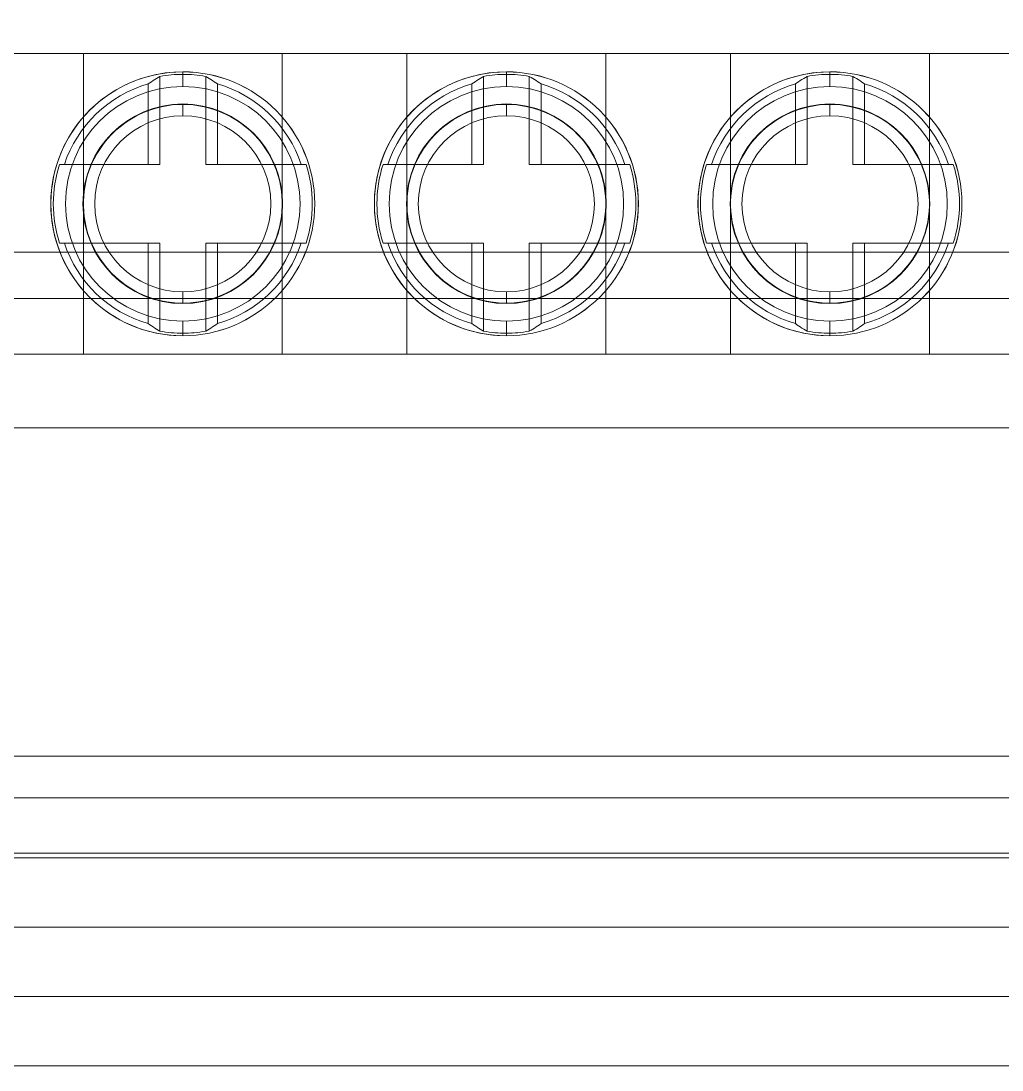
# Model space of a CAD drawing. Header units: millimetres. Extents: x 37984 to 70752, y 14140 to 37584.
# Drawn here: x 39483.64 to 39504.86, y 36358.67 to 36381.36 of the extents above; entities that cross this region are included whole.
import ezdxf

# ---------------------------------------------------------------- set-up
doc = ezdxf.new("R2010")
doc.units = ezdxf.units.MM
doc.set_wipeout_variables(frame=1)
doc.layers.add('000-PI-Oprema', color=30, linetype='Continuous', lineweight=5)
doc.layers.add('004-PI-DIN Šina', color=3, linetype='Continuous')

# ---------------------------------------------------------------- blocks, each defined once
blk = doc.blocks.new('*U860')
at = {"layer": '004-PI-DIN Šina'}
blk.add_lwpolyline([(510, -17.5), (510, 17.5), (0, 17.5), (0, -17.5)], close=True, dxfattribs=at)
blk.add_lwpolyline([(0, -12.5), (510, -12.5)], dxfattribs=at)
blk = doc.blocks.new('2P ERICO distri_563720')
blk.add_wipeout([(44946.537, 36899.761), (45076.137, 36899.761), (45076.137, 36851.433), (45073.337, 36851.433), (45073.337, 36857.671), (45068.637, 36857.671), (45068.637, 36856.671), (44954.037, 36856.671), (44954.037, 36857.671), (44949.337, 36857.671), (44949.337, 36851.433), (44946.537, 36851.433)]).dxf.layer = '000-PI-Oprema'
at = {"layer": '000-PI-Oprema'}
for p, q in [((45073.137, 36899.671), (44949.537, 36899.671)), ((45073.137, 36898.171), (44949.537, 36898.171)), ((45073.137, 36896.671), (44949.537, 36896.671)), ((45056.137, 36895.171), (44966.537, 36895.171)), ((45056.137, 36895.071), (44966.737, 36895.071)), ((45056.137, 36893.871), (44966.737, 36893.871)), ((45073.137, 36892.971), (44966.737, 36892.971)), ((45056.137, 36885.871), (44966.737, 36885.871)), ((45056.137, 36884.271), (44966.737, 36884.271)), ((44988.387, 36884.271), (44988.387, 36877.771)), ((44992.687, 36884.271), (44992.687, 36877.771)), ((44995.387, 36884.271), (44995.387, 36877.771)), ((44999.687, 36884.271), (44999.687, 36877.771)), ((45002.387, 36884.271), (45002.387, 36877.771)), ((45006.687, 36884.271), (45006.687, 36877.771)), ((44990.004, 36883.755), (44990.041, 36883.777)), ((44990.041, 36883.777), (44990.041, 36881.872)), ((44990.537, 36883.876), (44990.537, 36883.876)), ((44990.537, 36883.558), (44990.537, 36883.876)), ((44990.537, 36883.821), (44990.537, 36883.876)), ((44991.032, 36883.777), (44991.069, 36883.755)), ((44991.032, 36883.777), (44991.032, 36881.872)), ((44997.004, 36883.755), (44997.041, 36883.777)), ((44997.041, 36883.777), (44997.041, 36881.872)), ((44997.537, 36883.876), (44997.537, 36883.876)), ((44997.537, 36883.558), (44997.537, 36883.876)), ((44997.537, 36883.821), (44997.537, 36883.876)), ((44998.032, 36883.777), (44998.069, 36883.755)), ((44998.032, 36883.777), (44998.032, 36881.872)), ((45004.004, 36883.755), (45004.041, 36883.777)), ((45004.041, 36883.777), (45004.041, 36881.872)), ((45004.537, 36883.876), (45004.537, 36883.876)), ((45004.537, 36883.876), (45004.537, 36883.558)), ((45004.537, 36883.821), (45004.537, 36883.876)), ((45005.032, 36883.777), (45005.069, 36883.755)), ((45005.032, 36883.777), (45005.032, 36881.872)), ((44989.787, 36883.614), (44989.823, 36883.638)), ((44989.787, 36883.614), (44989.787, 36881.872)), ((44989.823, 36883.638), (44989.858, 36883.663)), ((44989.858, 36883.663), (44989.894, 36883.686)), ((44989.894, 36883.686), (44989.931, 36883.71)), ((44989.931, 36883.71), (44989.967, 36883.732)), ((44989.967, 36883.732), (44990.004, 36883.755)), ((44991.069, 36883.755), (44991.106, 36883.732)), ((44991.106, 36883.732), (44991.143, 36883.71)), ((44991.143, 36883.71), (44991.179, 36883.686)), ((44991.179, 36883.686), (44991.215, 36883.663)), ((44991.215, 36883.663), (44991.251, 36883.638)), ((44991.251, 36883.638), (44991.286, 36883.614)), ((44991.286, 36883.614), (44991.286, 36881.872)), ((44996.787, 36883.614), (44996.823, 36883.638)), ((44996.787, 36883.614), (44996.787, 36881.872)), ((44996.823, 36883.638), (44996.858, 36883.663)), ((44996.858, 36883.663), (44996.894, 36883.686)), ((44996.894, 36883.686), (44996.931, 36883.71)), ((44996.931, 36883.71), (44996.967, 36883.732)), ((44996.967, 36883.732), (44997.004, 36883.755)), ((44998.069, 36883.755), (44998.106, 36883.732)), ((44998.106, 36883.732), (44998.143, 36883.71)), ((44998.143, 36883.71), (44998.179, 36883.686)), ((44998.179, 36883.686), (44998.215, 36883.663)), ((44998.215, 36883.663), (44998.251, 36883.638)), ((44998.251, 36883.638), (44998.286, 36883.614)), ((44998.286, 36883.614), (44998.286, 36881.872)), ((45003.787, 36883.614), (45003.823, 36883.638)), ((45003.787, 36883.614), (45003.787, 36881.872)), ((45003.823, 36883.638), (45003.858, 36883.663)), ((45003.858, 36883.663), (45003.894, 36883.686)), ((45003.894, 36883.686), (45003.931, 36883.71)), ((45003.931, 36883.71), (45003.967, 36883.732)), ((45003.967, 36883.732), (45004.004, 36883.755)), ((45005.069, 36883.755), (45005.106, 36883.732)), ((45005.106, 36883.732), (45005.143, 36883.71)), ((45005.143, 36883.71), (45005.179, 36883.686)), ((45005.179, 36883.686), (45005.215, 36883.663)), ((45005.215, 36883.663), (45005.251, 36883.638)), ((45005.251, 36883.638), (45005.286, 36883.614)), ((45005.286, 36883.614), (45005.286, 36881.872)), ((44989.96, 36883.092), (44989.843, 36883.056)), ((44990.077, 36883.122), (44989.96, 36883.092)), ((44990.194, 36883.144), (44990.077, 36883.122)), ((44990.31, 36883.159), (44990.194, 36883.144)), ((44990.424, 36883.168), (44990.31, 36883.159)), ((44990.537, 36883.171), (44990.424, 36883.168)), ((44990.537, 36883.18), (44990.537, 36883.18)), ((44990.537, 36882.926), (44990.537, 36883.18)), ((44990.537, 36883.171), (44990.537, 36883.171)), ((44990.649, 36883.168), (44990.537, 36883.171)), ((44990.763, 36883.159), (44990.649, 36883.168)), ((44990.879, 36883.144), (44990.763, 36883.159)), ((44990.996, 36883.122), (44990.879, 36883.144)), ((44991.113, 36883.092), (44990.996, 36883.122)), ((44991.23, 36883.056), (44991.113, 36883.092)), ((44996.96, 36883.092), (44996.843, 36883.056)), ((44997.077, 36883.122), (44996.96, 36883.092)), ((44997.194, 36883.144), (44997.077, 36883.122)), ((44997.31, 36883.159), (44997.194, 36883.144)), ((44997.424, 36883.168), (44997.31, 36883.159)), ((44997.537, 36883.171), (44997.424, 36883.168)), ((44997.537, 36883.18), (44997.537, 36883.18)), ((44997.537, 36882.926), (44997.537, 36883.18)), ((44997.537, 36883.171), (44997.537, 36883.171)), ((44997.649, 36883.168), (44997.537, 36883.171)), ((44997.763, 36883.159), (44997.649, 36883.168)), ((44997.879, 36883.144), (44997.763, 36883.159)), ((44997.996, 36883.122), (44997.879, 36883.144)), ((44998.113, 36883.092), (44997.996, 36883.122)), ((44998.23, 36883.056), (44998.113, 36883.092)), ((45003.96, 36883.092), (45003.843, 36883.056)), ((45004.077, 36883.122), (45003.96, 36883.092)), ((45004.194, 36883.144), (45004.077, 36883.122)), ((45004.31, 36883.159), (45004.194, 36883.144)), ((45004.424, 36883.168), (45004.31, 36883.159)), ((45004.537, 36883.171), (45004.424, 36883.168)), ((45004.537, 36883.18), (45004.537, 36883.18)), ((45004.537, 36882.926), (45004.537, 36883.18)), ((45004.537, 36883.171), (45004.537, 36883.171)), ((45004.649, 36883.168), (45004.537, 36883.171)), ((45004.763, 36883.159), (45004.649, 36883.168)), ((45004.879, 36883.144), (45004.763, 36883.159)), ((45004.996, 36883.122), (45004.879, 36883.144)), ((45005.113, 36883.092), (45004.996, 36883.122)), ((45005.23, 36883.056), (45005.113, 36883.092)), ((45056.137, 36883.071), (44966.737, 36883.071)), ((45056.137, 36883.071), (44966.737, 36883.071)), ((44989.499, 36882.904), (44989.389, 36882.839)), ((44989.611, 36882.962), (44989.499, 36882.904)), ((44989.726, 36883.013), (44989.611, 36882.962)), ((44989.843, 36883.056), (44989.726, 36883.013)), ((44991.347, 36883.013), (44991.23, 36883.056)), ((44991.462, 36882.962), (44991.347, 36883.013)), ((44991.575, 36882.904), (44991.462, 36882.962)), ((44991.685, 36882.839), (44991.575, 36882.904)), ((44996.499, 36882.904), (44996.389, 36882.839)), ((44996.611, 36882.962), (44996.499, 36882.904)), ((44996.726, 36883.013), (44996.611, 36882.962)), ((44996.843, 36883.056), (44996.726, 36883.013)), ((44998.347, 36883.013), (44998.23, 36883.056)), ((44998.462, 36882.962), (44998.347, 36883.013)), ((44998.575, 36882.904), (44998.462, 36882.962)), ((44998.685, 36882.839), (44998.575, 36882.904)), ((45003.499, 36882.904), (45003.389, 36882.839)), ((45003.611, 36882.962), (45003.499, 36882.904)), ((45003.726, 36883.013), (45003.611, 36882.962)), ((45003.843, 36883.056), (45003.726, 36883.013)), ((45005.347, 36883.013), (45005.23, 36883.056)), ((45005.462, 36882.962), (45005.347, 36883.013)), ((45005.575, 36882.904), (45005.462, 36882.962)), ((45005.685, 36882.839), (45005.575, 36882.904)), ((44989.179, 36882.689), (44989.081, 36882.604)), ((44989.282, 36882.767), (44989.179, 36882.689)), ((44989.389, 36882.839), (44989.282, 36882.767)), ((44991.791, 36882.767), (44991.685, 36882.839)), ((44991.894, 36882.689), (44991.791, 36882.767)), ((44991.992, 36882.604), (44991.894, 36882.689)), ((44996.179, 36882.689), (44996.081, 36882.604)), ((44996.282, 36882.767), (44996.179, 36882.689)), ((44996.389, 36882.839), (44996.282, 36882.767)), ((44998.791, 36882.767), (44998.685, 36882.839)), ((44998.894, 36882.689), (44998.791, 36882.767)), ((44998.992, 36882.604), (44998.894, 36882.689)), ((45003.179, 36882.689), (45003.081, 36882.604)), ((45003.282, 36882.767), (45003.179, 36882.689)), ((45003.389, 36882.839), (45003.282, 36882.767)), ((45005.791, 36882.767), (45005.685, 36882.839)), ((45005.894, 36882.689), (45005.791, 36882.767)), ((45005.992, 36882.604), (45005.894, 36882.689)), ((44988.901, 36882.417), (44988.82, 36882.316)), ((44988.988, 36882.513), (44988.901, 36882.417)), ((44989.081, 36882.604), (44988.988, 36882.513)), ((44992.085, 36882.513), (44991.992, 36882.604)), ((44992.172, 36882.417), (44992.085, 36882.513)), ((44992.253, 36882.316), (44992.172, 36882.417)), ((44995.901, 36882.417), (44995.82, 36882.316)), ((44995.988, 36882.513), (44995.901, 36882.417)), ((44996.081, 36882.604), (44995.988, 36882.513)), ((44999.085, 36882.513), (44998.992, 36882.604)), ((44999.172, 36882.417), (44999.085, 36882.513)), ((44999.253, 36882.316), (44999.172, 36882.417)), ((45002.901, 36882.417), (45002.82, 36882.316)), ((45002.988, 36882.513), (45002.901, 36882.417)), ((45003.081, 36882.604), (45002.988, 36882.513)), ((45006.085, 36882.513), (45005.992, 36882.604)), ((45006.172, 36882.417), (45006.085, 36882.513)), ((45006.253, 36882.316), (45006.172, 36882.417)), ((44988.746, 36882.211), (44988.678, 36882.103)), ((44988.82, 36882.316), (44988.746, 36882.211)), ((44992.327, 36882.211), (44992.253, 36882.316)), ((44992.395, 36882.103), (44992.327, 36882.211)), ((44995.746, 36882.211), (44995.678, 36882.103)), ((44995.82, 36882.316), (44995.746, 36882.211)), ((44999.327, 36882.211), (44999.253, 36882.316)), ((44999.395, 36882.103), (44999.327, 36882.211)), ((45002.746, 36882.211), (45002.678, 36882.103)), ((45002.82, 36882.316), (45002.746, 36882.211)), ((45006.327, 36882.211), (45006.253, 36882.316)), ((45006.395, 36882.103), (45006.327, 36882.211)), ((45056.137, 36882.071), (44966.737, 36882.071)), ((44988.618, 36881.991), (44988.564, 36881.877)), ((44988.678, 36882.103), (44988.618, 36881.991)), ((44992.455, 36881.991), (44992.395, 36882.103)), ((44992.509, 36881.877), (44992.455, 36881.991)), ((44995.618, 36881.991), (44995.564, 36881.877)), ((44995.678, 36882.103), (44995.618, 36881.991)), ((44999.455, 36881.991), (44999.395, 36882.103)), ((44999.509, 36881.877), (44999.455, 36881.991)), ((45002.618, 36881.991), (45002.564, 36881.877)), ((45002.678, 36882.103), (45002.618, 36881.991)), ((45006.455, 36881.991), (45006.395, 36882.103)), ((45006.509, 36881.877), (45006.455, 36881.991)), ((44990.041, 36881.872), (44987.869, 36881.872)), ((44988.518, 36881.762), (44988.479, 36881.646)), ((44988.564, 36881.877), (44988.518, 36881.762)), ((44993.204, 36881.872), (44991.032, 36881.872)), ((44992.555, 36881.762), (44992.509, 36881.877)), ((44992.594, 36881.646), (44992.555, 36881.762)), ((44997.041, 36881.872), (44994.869, 36881.872)), ((44995.518, 36881.762), (44995.479, 36881.646)), ((44995.564, 36881.877), (44995.518, 36881.762)), ((45000.204, 36881.872), (44998.032, 36881.872)), ((44999.555, 36881.762), (44999.509, 36881.877)), ((44999.594, 36881.646), (44999.555, 36881.762)), ((45004.041, 36881.872), (45001.869, 36881.872)), ((45002.518, 36881.762), (45002.479, 36881.646)), ((45002.564, 36881.877), (45002.518, 36881.762)), ((45007.204, 36881.872), (45005.032, 36881.872)), ((45006.555, 36881.762), (45006.509, 36881.877)), ((45006.594, 36881.646), (45006.555, 36881.762)), ((44988.447, 36881.529), (44988.423, 36881.413)), ((44988.479, 36881.646), (44988.447, 36881.529)), ((44992.626, 36881.529), (44992.594, 36881.646)), ((44992.651, 36881.413), (44992.626, 36881.529)), ((44995.447, 36881.529), (44995.423, 36881.413)), ((44995.479, 36881.646), (44995.447, 36881.529)), ((44999.626, 36881.529), (44999.594, 36881.646)), ((44999.651, 36881.413), (44999.626, 36881.529)), ((45002.447, 36881.529), (45002.423, 36881.413)), ((45002.479, 36881.646), (45002.447, 36881.529)), ((45006.626, 36881.529), (45006.594, 36881.646)), ((45006.651, 36881.413), (45006.626, 36881.529)), ((44988.404, 36881.298), (44988.393, 36881.184)), ((44988.423, 36881.413), (44988.404, 36881.298)), ((44992.669, 36881.298), (44992.651, 36881.413)), ((44992.68, 36881.184), (44992.669, 36881.298)), ((44995.404, 36881.298), (44995.393, 36881.184)), ((44995.423, 36881.413), (44995.404, 36881.298)), ((44999.669, 36881.298), (44999.651, 36881.413)), ((44999.68, 36881.184), (44999.669, 36881.298)), ((45002.404, 36881.298), (45002.393, 36881.184)), ((45002.423, 36881.413), (45002.404, 36881.298)), ((45006.669, 36881.298), (45006.651, 36881.413)), ((45006.68, 36881.184), (45006.669, 36881.298)), ((44988.393, 36881.184), (44988.387, 36881.071)), ((44988.387, 36881.057), (44988.387, 36881.071)), ((44988.387, 36881.043), (44988.387, 36881.057)), ((44988.387, 36881.028), (44988.387, 36881.043)), ((44992.686, 36881.071), (44992.68, 36881.184)), ((44992.686, 36881.071), (44992.686, 36881.057)), ((44992.686, 36881.057), (44992.686, 36881.043)), ((44992.686, 36881.043), (44992.686, 36881.028)), ((44995.393, 36881.184), (44995.387, 36881.071)), ((44995.387, 36881.057), (44995.387, 36881.071)), ((44995.387, 36881.043), (44995.387, 36881.057)), ((44995.387, 36881.028), (44995.387, 36881.043)), ((44999.686, 36881.071), (44999.68, 36881.184)), ((44999.686, 36881.071), (44999.686, 36881.057)), ((44999.686, 36881.057), (44999.686, 36881.043)), ((44999.686, 36881.043), (44999.686, 36881.028)), ((45002.393, 36881.184), (45002.387, 36881.071)), ((45002.387, 36881.057), (45002.387, 36881.071)), ((45002.387, 36881.043), (45002.387, 36881.057)), ((45002.387, 36881.028), (45002.387, 36881.043)), ((45006.686, 36881.071), (45006.68, 36881.184)), ((45006.686, 36881.071), (45006.686, 36881.057)), ((45006.686, 36881.057), (45006.686, 36881.043)), ((45006.686, 36881.043), (45006.686, 36881.028)), ((44988.387, 36881.014), (44988.387, 36881.028)), ((44988.387, 36881), (44988.387, 36881.014)), ((44988.387, 36880.986), (44988.387, 36881)), ((44988.387, 36880.971), (44988.387, 36880.986)), ((44988.387, 36880.971), (44988.393, 36880.859)), ((44988.393, 36880.859), (44988.404, 36880.745)), ((44992.669, 36880.745), (44992.68, 36880.859)), ((44992.68, 36880.859), (44992.686, 36880.971)), ((44992.686, 36881.028), (44992.686, 36881.014)), ((44992.686, 36881.014), (44992.686, 36881)), ((44992.686, 36881), (44992.686, 36880.986)), ((44992.686, 36880.986), (44992.686, 36880.971)), ((44995.387, 36881.014), (44995.387, 36881.028)), ((44995.387, 36881), (44995.387, 36881.014)), ((44995.387, 36880.986), (44995.387, 36881)), ((44995.387, 36880.971), (44995.387, 36880.986)), ((44995.387, 36880.971), (44995.393, 36880.859)), ((44995.393, 36880.859), (44995.404, 36880.745)), ((44999.669, 36880.745), (44999.68, 36880.859)), ((44999.68, 36880.859), (44999.686, 36880.971)), ((44999.686, 36881.028), (44999.686, 36881.014)), ((44999.686, 36881.014), (44999.686, 36881)), ((44999.686, 36881), (44999.686, 36880.986)), ((44999.686, 36880.986), (44999.686, 36880.971)), ((45002.387, 36881.014), (45002.387, 36881.028)), ((45002.387, 36881), (45002.387, 36881.014)), ((45002.387, 36880.986), (45002.387, 36881)), ((45002.387, 36880.971), (45002.387, 36880.986)), ((45002.387, 36880.971), (45002.393, 36880.859)), ((45002.393, 36880.859), (45002.404, 36880.745)), ((45006.669, 36880.745), (45006.68, 36880.859)), ((45006.68, 36880.859), (45006.686, 36880.971)), ((45006.686, 36881.028), (45006.686, 36881.014)), ((45006.686, 36881.014), (45006.686, 36881)), ((45006.686, 36881), (45006.686, 36880.986)), ((45006.686, 36880.986), (45006.686, 36880.971)), ((44988.404, 36880.745), (44988.423, 36880.629)), ((44988.423, 36880.629), (44988.447, 36880.513)), ((44992.626, 36880.513), (44992.651, 36880.629)), ((44992.651, 36880.629), (44992.669, 36880.745)), ((44995.404, 36880.745), (44995.423, 36880.629)), ((44995.423, 36880.629), (44995.447, 36880.513)), ((44999.626, 36880.513), (44999.651, 36880.629)), ((44999.651, 36880.629), (44999.669, 36880.745)), ((45002.404, 36880.745), (45002.423, 36880.629)), ((45002.423, 36880.629), (45002.447, 36880.513)), ((45006.626, 36880.513), (45006.651, 36880.629)), ((45006.651, 36880.629), (45006.669, 36880.745)), ((44988.447, 36880.513), (44988.479, 36880.397)), ((44988.479, 36880.397), (44988.518, 36880.28)), ((44992.555, 36880.28), (44992.594, 36880.397)), ((44992.594, 36880.397), (44992.626, 36880.513)), ((44995.447, 36880.513), (44995.479, 36880.397)), ((44995.479, 36880.397), (44995.518, 36880.28)), ((44999.555, 36880.28), (44999.594, 36880.397)), ((44999.594, 36880.397), (44999.626, 36880.513)), ((45002.447, 36880.513), (45002.479, 36880.397)), ((45002.479, 36880.397), (45002.518, 36880.28)), ((45006.555, 36880.28), (45006.594, 36880.397)), ((45006.594, 36880.397), (45006.626, 36880.513)), ((44987.869, 36880.17), (44990.041, 36880.17)), ((44988.518, 36880.28), (44988.564, 36880.165)), ((44988.564, 36880.165), (44988.618, 36880.051)), ((44989.787, 36880.17), (44989.787, 36878.429)), ((44990.041, 36880.17), (44990.041, 36878.266)), ((44991.032, 36880.17), (44993.204, 36880.17)), ((44991.032, 36880.17), (44991.032, 36878.266)), ((44991.286, 36880.17), (44991.286, 36878.429)), ((44992.455, 36880.051), (44992.509, 36880.165)), ((44992.509, 36880.165), (44992.555, 36880.28)), ((44994.869, 36880.17), (44997.041, 36880.17)), ((44995.518, 36880.28), (44995.564, 36880.165)), ((44995.564, 36880.165), (44995.618, 36880.051)), ((44996.787, 36880.17), (44996.787, 36878.429)), ((44997.041, 36880.17), (44997.041, 36878.266)), ((44998.032, 36880.17), (45000.204, 36880.17)), ((44998.032, 36880.17), (44998.032, 36878.266)), ((44998.286, 36880.17), (44998.286, 36878.429)), ((44999.455, 36880.051), (44999.509, 36880.165)), ((44999.509, 36880.165), (44999.555, 36880.28)), ((45001.869, 36880.17), (45004.041, 36880.17)), ((45002.518, 36880.28), (45002.564, 36880.165)), ((45002.564, 36880.165), (45002.618, 36880.051)), ((45003.787, 36880.17), (45003.787, 36878.429)), ((45004.041, 36880.17), (45004.041, 36878.266)), ((45005.032, 36880.17), (45007.204, 36880.17)), ((45005.032, 36880.17), (45005.032, 36878.266)), ((45005.286, 36880.17), (45005.286, 36878.429)), ((45006.455, 36880.051), (45006.509, 36880.165)), ((45006.509, 36880.165), (45006.555, 36880.28)), ((44988.618, 36880.051), (44988.678, 36879.94)), ((44988.678, 36879.94), (44988.746, 36879.831)), ((44992.327, 36879.831), (44992.395, 36879.94)), ((44992.395, 36879.94), (44992.455, 36880.051)), ((44995.618, 36880.051), (44995.678, 36879.94)), ((44995.678, 36879.94), (44995.746, 36879.831)), ((44999.327, 36879.831), (44999.395, 36879.94)), ((44999.395, 36879.94), (44999.455, 36880.051)), ((45002.618, 36880.051), (45002.678, 36879.94)), ((45002.678, 36879.94), (45002.746, 36879.831)), ((45006.327, 36879.831), (45006.395, 36879.94)), ((45006.395, 36879.94), (45006.455, 36880.051)), ((44988.746, 36879.831), (44988.82, 36879.726)), ((44988.82, 36879.726), (44988.901, 36879.625)), ((44992.172, 36879.625), (44992.253, 36879.726)), ((44992.253, 36879.726), (44992.327, 36879.831)), ((44995.746, 36879.831), (44995.82, 36879.726)), ((44995.82, 36879.726), (44995.901, 36879.625)), ((44999.172, 36879.625), (44999.253, 36879.726)), ((44999.253, 36879.726), (44999.327, 36879.831)), ((45002.746, 36879.831), (45002.82, 36879.726)), ((45002.82, 36879.726), (45002.901, 36879.625)), ((45006.172, 36879.625), (45006.253, 36879.726)), ((45006.253, 36879.726), (45006.327, 36879.831)), ((44988.901, 36879.625), (44988.988, 36879.529)), ((44988.988, 36879.529), (44989.081, 36879.439)), ((44991.992, 36879.439), (44992.085, 36879.529)), ((44992.085, 36879.529), (44992.172, 36879.625)), ((44995.901, 36879.625), (44995.988, 36879.529)), ((44995.988, 36879.529), (44996.081, 36879.439)), ((44998.992, 36879.439), (44999.085, 36879.529)), ((44999.085, 36879.529), (44999.172, 36879.625)), ((45002.901, 36879.625), (45002.988, 36879.529)), ((45002.988, 36879.529), (45003.081, 36879.439)), ((45005.992, 36879.439), (45006.085, 36879.529)), ((45006.085, 36879.529), (45006.172, 36879.625)), ((44989.081, 36879.439), (44989.179, 36879.354)), ((44989.179, 36879.354), (44989.282, 36879.275)), ((44989.282, 36879.275), (44989.389, 36879.203)), ((44991.685, 36879.203), (44991.791, 36879.275)), ((44991.791, 36879.275), (44991.894, 36879.354)), ((44991.894, 36879.354), (44991.992, 36879.439)), ((44996.081, 36879.439), (44996.179, 36879.354)), ((44996.179, 36879.354), (44996.282, 36879.275)), ((44996.282, 36879.275), (44996.389, 36879.203)), ((44998.685, 36879.203), (44998.791, 36879.275)), ((44998.791, 36879.275), (44998.894, 36879.354)), ((44998.894, 36879.354), (44998.992, 36879.439)), ((45003.081, 36879.439), (45003.179, 36879.354)), ((45003.179, 36879.354), (45003.282, 36879.275)), ((45003.282, 36879.275), (45003.389, 36879.203)), ((45005.685, 36879.203), (45005.791, 36879.275)), ((45005.791, 36879.275), (45005.894, 36879.354)), ((45005.894, 36879.354), (45005.992, 36879.439)), ((44989.389, 36879.203), (44989.499, 36879.138)), ((44989.499, 36879.138), (44989.611, 36879.08)), ((44989.611, 36879.08), (44989.726, 36879.03)), ((44989.726, 36879.03), (44989.843, 36878.986)), ((44990.537, 36879.116), (44990.537, 36878.862)), ((44991.23, 36878.986), (44991.347, 36879.03)), ((44991.347, 36879.03), (44991.462, 36879.08)), ((44991.462, 36879.08), (44991.575, 36879.138)), ((44991.575, 36879.138), (44991.685, 36879.203)), ((44996.389, 36879.203), (44996.499, 36879.138)), ((44996.499, 36879.138), (44996.611, 36879.08)), ((44996.611, 36879.08), (44996.726, 36879.03)), ((44996.726, 36879.03), (44996.843, 36878.986)), ((44997.537, 36879.116), (44997.537, 36878.862)), ((44998.23, 36878.986), (44998.347, 36879.03)), ((44998.347, 36879.03), (44998.462, 36879.08)), ((44998.462, 36879.08), (44998.575, 36879.138)), ((44998.575, 36879.138), (44998.685, 36879.203)), ((45003.389, 36879.203), (45003.499, 36879.138)), ((45003.499, 36879.138), (45003.611, 36879.08)), ((45003.611, 36879.08), (45003.726, 36879.03)), ((45003.726, 36879.03), (45003.843, 36878.986)), ((45004.537, 36879.116), (45004.537, 36878.862)), ((45005.23, 36878.986), (45005.347, 36879.03)), ((45005.347, 36879.03), (45005.462, 36879.08)), ((45005.462, 36879.08), (45005.575, 36879.138)), ((45005.575, 36879.138), (45005.685, 36879.203)), ((44989.843, 36878.986), (44989.96, 36878.95)), ((44989.96, 36878.95), (44990.077, 36878.921)), ((44990.077, 36878.921), (44990.194, 36878.899)), ((44990.194, 36878.899), (44990.31, 36878.883)), ((44990.31, 36878.883), (44990.424, 36878.874)), ((44990.424, 36878.874), (44990.537, 36878.871)), ((44990.537, 36878.871), (44990.649, 36878.874)), ((44990.537, 36878.871), (44990.537, 36878.871)), ((44990.537, 36878.862), (44990.537, 36878.862)), ((44990.649, 36878.874), (44990.763, 36878.883)), ((44990.763, 36878.883), (44990.879, 36878.899)), ((44990.879, 36878.899), (44990.996, 36878.921)), ((44990.996, 36878.921), (44991.113, 36878.95)), ((44991.113, 36878.95), (44991.23, 36878.986)), ((44996.843, 36878.986), (44996.96, 36878.95)), ((44996.96, 36878.95), (44997.077, 36878.921)), ((44997.077, 36878.921), (44997.194, 36878.899)), ((44997.194, 36878.899), (44997.31, 36878.883)), ((44997.31, 36878.883), (44997.424, 36878.874)), ((44997.424, 36878.874), (44997.537, 36878.871)), ((44997.537, 36878.871), (44997.649, 36878.874)), ((44997.537, 36878.871), (44997.537, 36878.871)), ((44997.537, 36878.862), (44997.537, 36878.862)), ((44997.649, 36878.874), (44997.763, 36878.883)), ((44997.763, 36878.883), (44997.879, 36878.899)), ((44997.879, 36878.899), (44997.996, 36878.921)), ((44997.996, 36878.921), (44998.113, 36878.95)), ((44998.113, 36878.95), (44998.23, 36878.986)), ((45003.843, 36878.986), (45003.96, 36878.95)), ((45003.96, 36878.95), (45004.077, 36878.921)), ((45004.077, 36878.921), (45004.194, 36878.899)), ((45004.194, 36878.899), (45004.31, 36878.883)), ((45004.31, 36878.883), (45004.424, 36878.874)), ((45004.424, 36878.874), (45004.537, 36878.871)), ((45004.537, 36878.871), (45004.649, 36878.874)), ((45004.537, 36878.871), (45004.537, 36878.871)), ((45004.537, 36878.862), (45004.537, 36878.862)), ((45004.649, 36878.874), (45004.763, 36878.883)), ((45004.763, 36878.883), (45004.879, 36878.899)), ((45004.879, 36878.899), (45004.996, 36878.921)), ((45004.996, 36878.921), (45005.113, 36878.95)), ((45005.113, 36878.95), (45005.23, 36878.986)), ((44989.787, 36878.429), (44989.823, 36878.404)), ((44989.823, 36878.404), (44989.858, 36878.38)), ((44989.858, 36878.38), (44989.894, 36878.356)), ((44989.894, 36878.356), (44989.931, 36878.333)), ((44989.931, 36878.333), (44989.967, 36878.31)), ((44990.537, 36878.484), (44990.537, 36878.166)), ((44991.106, 36878.31), (44991.143, 36878.333)), ((44991.143, 36878.333), (44991.179, 36878.356)), ((44991.179, 36878.356), (44991.215, 36878.38)), ((44991.215, 36878.38), (44991.251, 36878.404)), ((44991.251, 36878.404), (44991.286, 36878.429)), ((44996.787, 36878.429), (44996.823, 36878.404)), ((44996.823, 36878.404), (44996.858, 36878.38)), ((44996.858, 36878.38), (44996.894, 36878.356)), ((44996.894, 36878.356), (44996.931, 36878.333)), ((44996.931, 36878.333), (44996.967, 36878.31)), ((44997.537, 36878.484), (44997.537, 36878.166)), ((44998.106, 36878.31), (44998.143, 36878.333)), ((44998.143, 36878.333), (44998.179, 36878.356)), ((44998.179, 36878.356), (44998.215, 36878.38)), ((44998.215, 36878.38), (44998.251, 36878.404)), ((44998.251, 36878.404), (44998.286, 36878.429)), ((45003.787, 36878.429), (45003.823, 36878.404)), ((45003.823, 36878.404), (45003.858, 36878.38)), ((45003.858, 36878.38), (45003.894, 36878.356)), ((45003.894, 36878.356), (45003.931, 36878.333)), ((45003.931, 36878.333), (45003.967, 36878.31)), ((45004.537, 36878.166), (45004.537, 36878.484)), ((45005.106, 36878.31), (45005.143, 36878.333)), ((45005.143, 36878.333), (45005.179, 36878.356)), ((45005.179, 36878.356), (45005.215, 36878.38)), ((45005.215, 36878.38), (45005.251, 36878.404)), ((45005.251, 36878.404), (45005.286, 36878.429)), ((44989.967, 36878.31), (44990.004, 36878.288)), ((44990.004, 36878.288), (44990.041, 36878.266)), ((44990.537, 36878.221), (44990.537, 36878.167)), ((44990.537, 36878.166), (44990.537, 36878.167)), ((44991.032, 36878.266), (44991.069, 36878.288)), ((44991.069, 36878.288), (44991.106, 36878.31)), ((44996.967, 36878.31), (44997.004, 36878.288)), ((44997.004, 36878.288), (44997.041, 36878.266)), ((44997.537, 36878.221), (44997.537, 36878.167)), ((44997.537, 36878.166), (44997.537, 36878.167)), ((44998.032, 36878.266), (44998.069, 36878.288)), ((44998.069, 36878.288), (44998.106, 36878.31)), ((45003.967, 36878.31), (45004.004, 36878.288)), ((45004.004, 36878.288), (45004.041, 36878.266)), ((45004.537, 36878.221), (45004.537, 36878.167)), ((45004.537, 36878.166), (45004.537, 36878.167)), ((45005.032, 36878.266), (45005.069, 36878.288)), ((45005.069, 36878.288), (45005.106, 36878.31)), ((44966.737, 36877.771), (45063.607, 36877.771))]:
    blk.add_line(p, q, dxfattribs=at)
for centre, radius, start, end in [((44990.537, 36881.021), 2.855, 90, 269.9999), ((44990.537, 36881.021), 2.854, 90, 270), ((44990.537, 36881.021), 2.8, 90, 100.1893), ((44990.537, 36881.021), 2.855, 269.9999, 90), ((44990.537, 36881.021), 2.854, 270, 90), ((44990.537, 36881.021), 2.8, 79.8107, 90), ((44997.537, 36881.021), 2.855, 90, 269.9999), ((44997.537, 36881.021), 2.854, 90, 270), ((44997.537, 36881.021), 2.8, 90, 100.1893), ((44997.537, 36881.021), 2.855, 269.9999, 90), ((44997.537, 36881.021), 2.854, 270, 90), ((44997.537, 36881.021), 2.8, 79.8107, 90), ((45004.537, 36881.021), 2.855, 90, 269.9999), ((45004.537, 36881.021), 2.854, 90, 270), ((45004.537, 36881.021), 2.8, 90, 100.1893), ((45004.537, 36881.021), 2.855, 269.9999, 90), ((45004.537, 36881.021), 2.854, 270, 90), ((45004.537, 36881.021), 2.8, 79.8107, 90), ((44990.537, 36881.021), 2.699, 106.1198, 161.6214), ((44990.537, 36881.021), 2.537, 90, 270), ((44990.537, 36881.021), 2.537, 270, 90), ((44990.537, 36881.021), 2.699, 18.3786, 73.8802), ((44997.537, 36881.021), 2.699, 106.1198, 161.6214), ((44997.537, 36881.021), 2.537, 90, 270), ((44997.537, 36881.021), 2.537, 270, 90), ((44997.537, 36881.021), 2.699, 18.3786, 73.8802), ((45004.537, 36881.021), 2.699, 106.1198, 161.6214), ((45004.537, 36881.021), 2.537, 90, 270), ((45004.537, 36881.021), 2.537, 270, 90), ((45004.537, 36881.021), 2.699, 18.3786, 73.8802), ((44990.537, 36881.021), 2.159, 90, 270), ((44990.537, 36881.021), 2.159, 270, 90), ((44997.537, 36881.021), 2.159, 90, 270), ((44997.537, 36881.021), 2.159, 270, 90), ((45004.537, 36881.021), 2.159, 90, 270), ((45004.537, 36881.021), 2.159, 270, 90), ((44990.537, 36881.021), 1.905, 90, 270), ((44990.537, 36881.021), 1.905, 270, 90), ((44997.537, 36881.021), 1.905, 90, 270), ((44997.537, 36881.021), 1.905, 270, 90), ((45004.537, 36881.021), 1.905, 90, 270), ((45004.537, 36881.021), 1.905, 270, 90), ((44990.537, 36881.021), 2.8, 162.3075, 197.6925), ((44990.537, 36881.021), 2.8, 342.3075, 17.6925), ((44997.537, 36881.021), 2.8, 162.3075, 197.6925), ((44997.537, 36881.021), 2.8, 342.3075, 17.6925), ((45004.537, 36881.021), 2.8, 162.3075, 197.6925), ((45004.537, 36881.021), 2.8, 342.3075, 17.6925), ((44990.537, 36881.021), 2.699, 198.3786, 253.8802), ((44990.537, 36881.021), 2.699, 286.1198, 341.6214), ((44997.537, 36881.021), 2.699, 198.3786, 253.8802), ((44997.537, 36881.021), 2.699, 286.1198, 341.6214), ((45004.537, 36881.021), 2.699, 198.3786, 253.8802), ((45004.537, 36881.021), 2.699, 286.1198, 341.6214), ((44990.537, 36881.021), 2.8, 259.8107, 270), ((44990.537, 36881.021), 2.8, 270, 280.1893), ((44997.537, 36881.021), 2.8, 259.8107, 270), ((44997.537, 36881.021), 2.8, 270, 280.1893), ((45004.537, 36881.021), 2.8, 259.8107, 270), ((45004.537, 36881.021), 2.8, 270, 280.1893)]:
    blk.add_arc(centre, radius, start, end, dxfattribs=at)

msp = doc.modelspace()

# ---------------------------------------------------------------- block references
msp.add_blockref('*U860', (39383.172, 36379.404))

# ---------------------------------------------------------------- next in the draw order: block references
at = {"layer": '000-PI-Oprema', "rotation": 180}
msp.add_blockref('2P ERICO distri_563720', (84491.674, 73258.429), dxfattribs=at)

doc.saveas('drawing.dxf')
